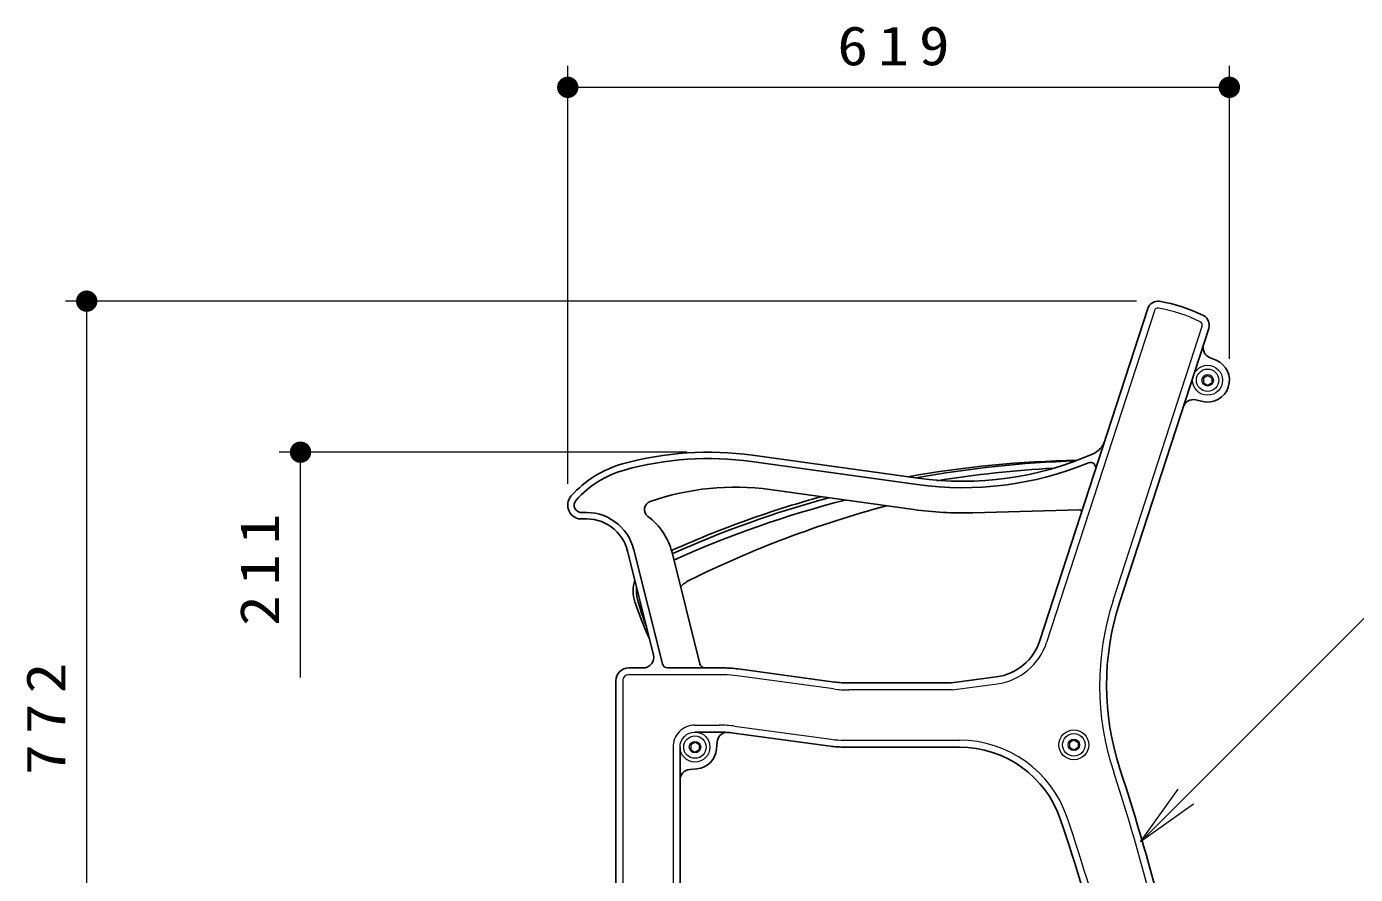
# Model space of a CAD drawing. Units: millimetres on the paper, scale 1:20. Extents: x -365 to 0, y 0 to 257.
# Drawn here: x -142.2 to -80, y 116.6 to 156.3 of the extents above; entities that cross this region are included whole.
import ezdxf

# ---------------------------------------------------------------- set-up
doc = ezdxf.new("R2010")
doc.units = ezdxf.units.MM
doc.layers.add('LY_1', color=7, linetype='Continuous', lineweight=25)
doc.styles.add('ＭＳ ゴシック', font='')
doc.styles.get('ＭＳ ゴシック').set_extended_font_data('MS Gothic')

# ---------------------------------------------------------------- blocks, each defined once
blk = doc.blocks.new('filled_dot')
at = {"color": 0, "linetype": 'Continuous', "lineweight": -2, "const_width": 1.25}
blk.add_lwpolyline([(-0.625, 0, 1), (0.625, 0, 1)], format="xyb", close=True, dxfattribs=at)

msp = doc.modelspace()

# ---------------------------------------------------------------- linework, layer by layer
at = {"layer": 'LY_1', "lineweight": 13}
for p, q in [((-116.849, 134.892), (-116.849, 154.431)), ((-85.904, 140.731), (-85.904, 154.431)), ((-116.849, 153.431), (-85.904, 153.431)), ((-90.246, 143.431), (-140.349, 143.431)), ((-139.349, 104.838), (-139.349, 143.431)), ((-89.412, 142.985), (-94.456, 127.463)), ((-91.346, 129.43), (-87.176, 142.264)), ((-87.121, 139.846), (-86.921, 139.962)), ((-86.921, 139.962), (-86.721, 139.846)), ((-87.121, 139.846), (-87.121, 139.615)), ((-87.121, 139.615), (-86.921, 139.5)), ((-86.921, 139.5), (-86.721, 139.615)), ((-86.721, 139.846), (-86.721, 139.615)), ((-111.274, 136.368), (-130.349, 136.368)), ((-129.349, 125.838), (-129.349, 136.368)), ((-114.274, 125.703), (-114.274, 105.913)), ((-109.558, 125.953), (-114.024, 125.953)), ((-104.418, 125.298), (-108.929, 125.911)), ((-98.877, 125.25), (-103.702, 125.25)), ((-98.877, 125.25), (-96.763, 125.537)), ((-110.899, 123.603), (-109.76, 123.603)), ((-109.044, 123.555), (-104.533, 122.943)), ((-111.924, 122.597), (-111.924, 105.913)), ((-111.099, 122.694), (-110.899, 122.809)), ((-111.099, 122.694), (-111.099, 122.463)), ((-111.099, 122.463), (-110.899, 122.347)), ((-110.899, 122.809), (-110.699, 122.694)), ((-110.899, 122.347), (-110.699, 122.463)), ((-110.699, 122.694), (-110.699, 122.463)), ((-103.904, 122.9), (-98.533, 122.9)), ((-93.377, 122.797), (-93.177, 122.913)), ((-93.377, 122.797), (-93.377, 122.566)), ((-93.377, 122.566), (-93.177, 122.451)), ((-93.177, 122.913), (-92.977, 122.797)), ((-93.177, 122.451), (-92.977, 122.566)), ((-92.977, 122.797), (-92.977, 122.566)), ((-90.06, 118.14), (-88.292, 120.615)), ((-90.06, 118.14), (-87.938, 120.261)), ((-87.585, 119.908), (-90.06, 118.14))]:
    msp.add_line(p, q, dxfattribs=at)
at = {"layer": 'LY_1'}
for p, q in [((-94.765, 127.564), (-89.722, 143.085)), ((-91.037, 129.329), (-86.869, 142.155)), ((-86.524, 140.667), (-86.831, 140.798)), ((-87.15, 138.739), (-87.475, 138.814)), ((-108.214, 136.226), (-100.463, 135.151)), ((-108.256, 135.929), (-100.504, 134.854)), ((-107.392, 134.618), (-100.666, 133.686)), ((-92.919, 133.676), (-97.909, 133.535)), ((-112.425, 126.468), (-113.757, 131.807)), ((-112.842, 126.899), (-114.048, 131.735)), ((-110.673, 126.468), (-111.972, 131.677)), ((-113.999, 126.278), (-113.327, 126.278)), ((-112.183, 126.278), (-109.558, 126.278)), ((-108.885, 126.233), (-104.374, 125.62)), ((-114.599, 125.678), (-114.599, 105.738)), ((-103.702, 125.575), (-98.899, 125.575)), ((-96.806, 125.859), (-98.899, 125.575)), ((-110.899, 123.278), (-109.76, 123.278)), ((-109.088, 123.233), (-104.577, 122.62)), ((-111.599, 122.578), (-111.599, 105.738)), ((-109.886, 122.489), (-109.857, 122.822)), ((-103.904, 122.575), (-98.533, 122.575)), ((-111.143, 121.535), (-110.811, 121.564))]:
    msp.add_line(p, q, dxfattribs=at)
at = {"layer": 'LY_1', "lineweight": 13}
msp.add_lwpolyline([(-90.06, 118.14), (-79.453, 128.746), (-43.453, 128.746)], dxfattribs=at)
for centre, radius in [((-86.921, 139.731), 0.7), ((-86.921, 139.731), 0.525), ((-86.921, 139.731), 0.268), ((-110.899, 122.578), 0.7), ((-110.899, 122.578), 0.525), ((-93.177, 122.682), 0.7), ((-93.177, 122.682), 0.525), ((-110.899, 122.578), 0.268), ((-93.177, 122.682), 0.268)]:
    msp.add_circle(centre, radius, dxfattribs=at)
at = {"layer": 'LY_1'}
for centre, radius, start, end in [((-89.246, 142.931), 0.5, 80.64783, 162), ((-90.316, 136.435), 7.083, 63.17417, 80.64783), ((-87.345, 142.31), 0.5, 342, 63.17417), ((-86.635, 141.258), 0.5, 162, 246.99999), ((-86.921, 139.731), 1.018, 257, 67), ((-87.588, 138.327), 0.5, 77, 162), ((-92.684, 137.205), 1, 293.73577, 342), ((-110.274, 121.368), 15, 82.1057, 105.49491), ((-98.381, 150.162), 15.155, 262.1057, 293.73577), ((-112.946, 131.005), 5, 105.49491, 138.4096), ((-112.946, 131.005), 4.7, 105.49491, 138.4096), ((-110.274, 121.368), 14.7, 82.1057, 105.49491), ((-98.381, 150.162), 15.455, 262.1057, 292.37225), ((-92.404, 135.64), 0.25, 342, 112.37225), ((-116.199, 133.892), 0.65, 138.4096, 274.56948), ((-109.037, 122.75), 11.982, 82.1057, 109.26732), ((-116.199, 133.892), 0.35, 138.4096, 274.56948), ((-112.859, 133.683), 0.4, 109.26732, 233.46578), ((-98.381, 150.162), 16.634, 262.1057, 271.62851), ((-92.916, 133.577), 0.1, 342, 91.62851), ((-115.988, 131.251), 2.3, 14, 94.56948), ((-115.988, 131.251), 2, 14, 94.56948), ((-114.883, 130.951), 3, 14, 53.46578), ((-79.149, 125.467), 12.5, 162, 198.17873), ((-97.143, 128.336), 2.5, 277.73061, 342), ((-113.327, 126.778), 0.5, 270, 14), ((-113.999, 125.678), 0.6, 90, 180), ((-112.183, 126.528), 0.25, 194, 270), ((-110.431, 126.528), 0.25, 194, 270), ((-109.558, 121.278), 5, 82.26939, 90), ((-103.702, 130.575), 5, 262.26939, 270), ((-109.359, 122.778), 0.5, 101.08819, 175.00001), ((-109.76, 118.278), 5, 82.26939, 90), ((-110.899, 122.578), 1.018, 275, 355), ((-103.904, 127.575), 5, 262.26939, 270), ((-98.533, 117.575), 5, 18.70266, 90), ((-111.099, 121.037), 0.5, 95, 180), ((-186.034, 90.369), 100, 9.51783, 18.17874), ((-188.516, 87.112), 100, 10.70735, 18.70266)]:
    msp.add_arc(centre, radius, start, end, dxfattribs=at)
at = {"layer": 'LY_1', "lineweight": 13}
for centre, radius, start, end in [((-89.246, 142.931), 0.175, 80.64783, 162), ((-90.316, 136.435), 6.758, 63.17417, 80.64783), ((-87.345, 142.31), 0.175, 342, 63.17417), ((-79.149, 125.467), 12.825, 162, 198.46692), ((-97.143, 128.336), 2.825, 277.73061, 342), ((-114.024, 125.703), 0.25, 90, 180), ((-109.558, 121.278), 4.675, 82.26939, 90), ((-103.702, 130.575), 5.325, 262.26939, 270), ((-110.899, 122.578), 1.025, 90, 181.08292), ((-109.76, 118.278), 5.325, 82.26939, 90), ((-103.904, 127.575), 4.675, 262.26939, 270), ((-98.533, 117.575), 5.325, 18.70266, 90), ((-186.034, 90.369), 99.675, 9.51783, 18.14166), ((-188.516, 87.112), 100.325, 10.79008, 18.70266)]:
    msp.add_arc(centre, radius, start, end, dxfattribs=at)
at = {"layer": 'LY_1', "color": 131}
for centre, radius, start, end in [((-92.403, 88.487), 47.5, 90.75951, 100.33905), ((-91.526, 85.987), 50, 91.79074, 100.40564), ((-91.526, 85.987), 49.7, 92.99378, 99.32925), ((-92.403, 88.487), 47.5, 105.37801, 109.33838), ((-91.526, 85.987), 50, 105.20434, 114.12026), ((-91.526, 85.987), 49.7, 104.37951, 114.18199), ((-88.968, 85.573), 50, 105.03295, 116.35114), ((-91.526, 85.987), 50.15, 109.33838, 114.09139), ((-112.141, 129.887), 1.65, 162.24312, 198.10203), ((-112.141, 129.887), 1.5, 173.27957, 195.61826), ((-112.141, 129.887), 1.5, 173.27957, 195.61826), ((-110.496, 129.033), 1.5, 116.35114, 135.90148), ((-99.452, 134.035), 15, 198.10203, 205.11214), ((-99.14, 133.522), 15, 195.61826, 200.69892)]:
    msp.add_arc(centre, radius, start, end, dxfattribs=at)

# ---------------------------------------------------------------- block references
at = {"layer": 'LY_1', "lineweight": 13, "xscale": 0.4, "yscale": 0.4}
msp.add_blockref('filled_dot', (-116.849, 153.431), dxfattribs=at)
for p, rotation in [((-85.904, 153.431), 180), ((-139.349, 143.431), 270), ((-129.349, 136.368), 270)]:
    msp.add_blockref('filled_dot', p, dxfattribs=dict(at, rotation=rotation))

# ---------------------------------------------------------------- texts
at = {"layer": 'LY_1', "insert": (-101.377, 154.431), "char_height": 1.833, "attachment_point": 8, "style": 'ＭＳ ゴシック'}
msp.add_mtext('\\T1.33;\\W1.15;619', dxfattribs=at)
at = {"layer": 'LY_1', "char_height": 1.833, "attachment_point": 8, "rotation": 90, "style": 'ＭＳ ゴシック'}
for s, insert in [('\\T1.33;\\W1.15;211', (-130.349, 131.103)), ('\\T1.33;\\W1.15;772', (-140.349, 124.135))]:
    msp.add_mtext(s, dxfattribs=dict(at, insert=insert))

doc.saveas('drawing.dxf')
